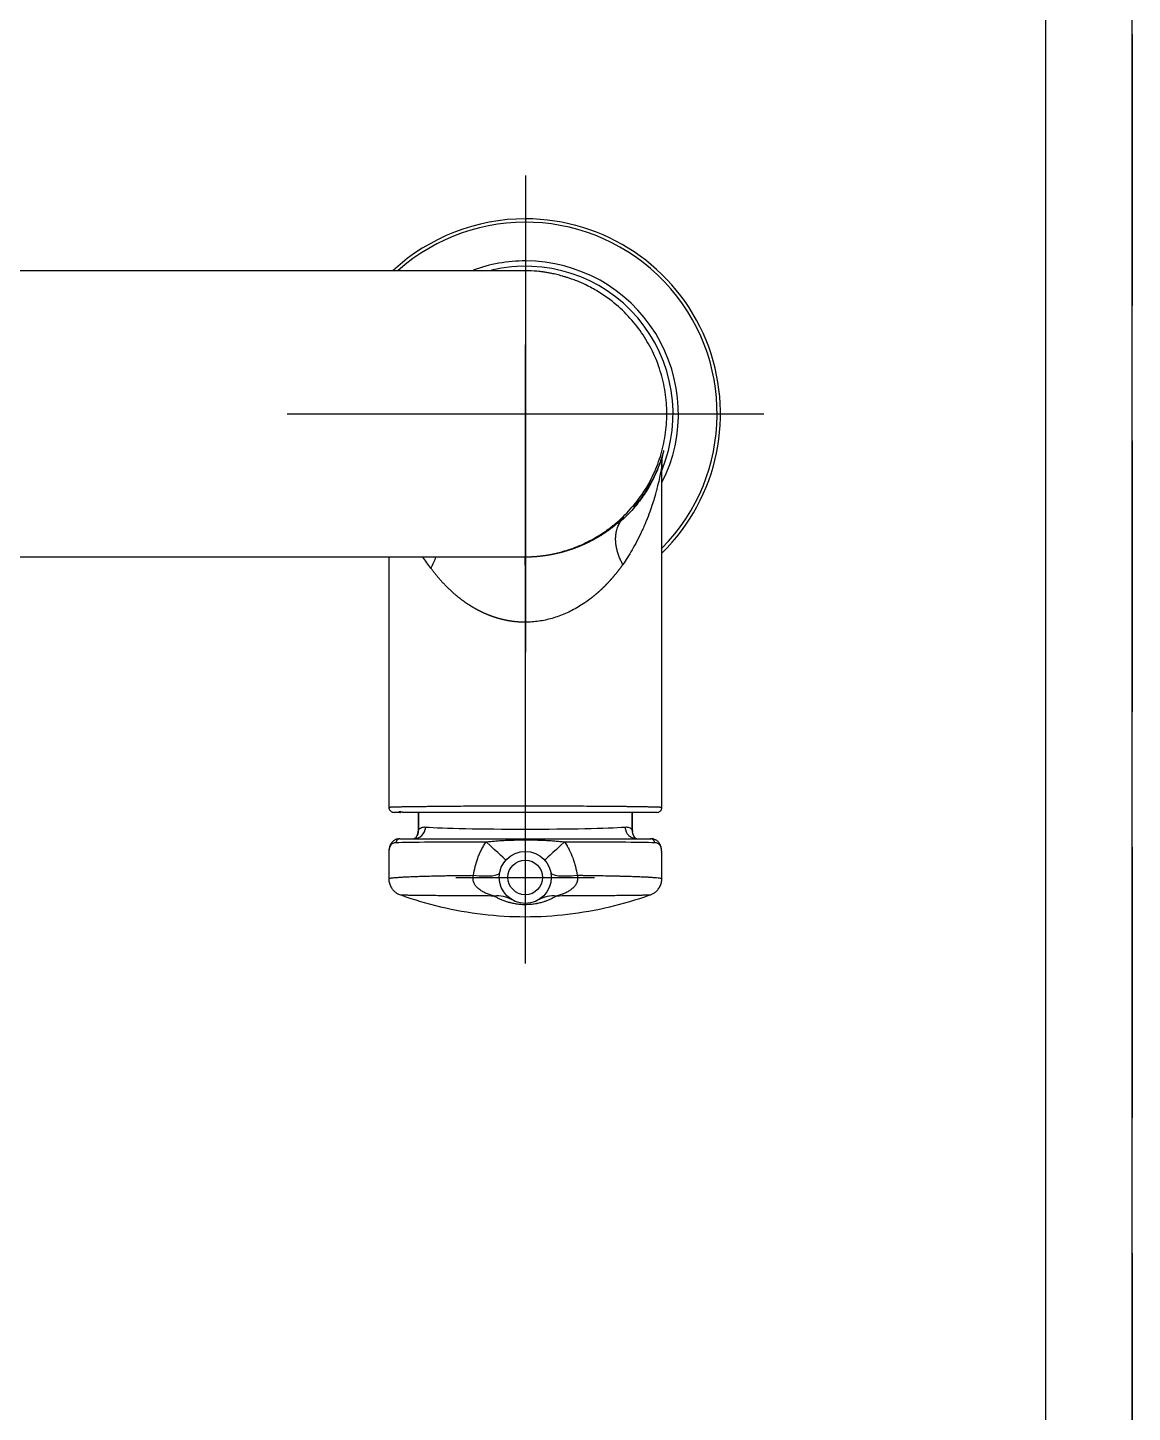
# Model space of a CAD drawing. Header units: millimetres. Extents: x -33000 to 294000, y 0 to 42408.
# Drawn here: x 95267.6 to 95395, y 16773.7 to 16933.5 of the extents above; entities that cross this region are included whole.
import ezdxf

# ---------------------------------------------------------------- set-up
doc = ezdxf.new("R2010")
doc.units = ezdxf.units.MM
doc.header["$LTSCALE"] = 50
doc.linetypes.add('( Hidden )', pattern=[0.375, 0.25, -0.125])
doc.layers.add('arch', color=8, linetype='Continuous')

msp = doc.modelspace()

# ---------------------------------------------------------------- linework, layer by layer
at = {"layer": 'arch'}
msp.add_line((95385, 17213.96), (95385, 15863.96), dxfattribs=at)
at = {"layer": 'arch', "linetype": '( Hidden )', "ltscale": 2.5}
msp.add_line((95395, 17213.96), (95395, 16563.96), dxfattribs=at)
at = {"layer": 'arch', "linetype": 'Continuous'}
for p, q in [((95395, 16635.14), (95395, 17142.77)), ((95325, 16916.46), (95325, 16861.46)), ((95325, 16825.51), (95325, 16896.93)), ((95297.5, 16888.96), (95352.5, 16888.96)), ((95340.75, 16843.56), (95340.75, 16883.18)), ((95337.5, 16878.47), (95337.5, 16878.11)), ((95309.25, 16872.46), (95309.25, 16843.56)), ((95312.62, 16842.96), (95312.62, 16840.73)), ((95312.66, 16842.96), (95312.66, 16840.92)), ((95324.98, 16843.46), (95324.98, 16827.46)), ((95337.31, 16840.93), (95337.31, 16842.96)), ((95337.35, 16840.75), (95337.35, 16842.96)), ((95310.52, 16839.92), (95339.45, 16839.92)), ((95309.23, 16838.19), (95309.23, 16835.32)), ((95340.73, 16835.32), (95340.73, 16838.2)), ((95316.98, 16835.46), (95332.98, 16835.46))]:
    msp.add_line(p, q, dxfattribs=at)
for radius in [3, 2]:
    msp.add_circle((95324.98, 16835.46), radius, dxfattribs=at)
for radius, start, end in [(22.5, 90, 132.6544), (22.11, 315.4219, 131.6869), (22.5, 314.4263, 90), (17.64, 90, 110.0475), (17.64, 333.2363, 90), (17.03, 337.6631, 103.3144)]:
    msp.add_arc((95325, 16888.96), radius, start, end, dxfattribs=at)
for centre, major_axis, ratio, start_param, end_param in [((95312.12, 16841.42), (0, -1.5), 0.923833, 0, 1.468584), ((95311.18, 16840.99), (1.27, -0.79), 0.949187, 0.00734, 0.534326), ((95324.98, 16841.42), (12.5, 0), 0.031058, 3.546824, 5.878502), ((95337.85, 16841.42), (0, -1.5), 0.924037, 4.81447, 6.283185), ((95338.79, 16840.99), (1.27, 0.79), 0.949415, 2.605969, 3.134833), ((95310.52, 16839.42), (0, 0.5), 0.951476, 0, 1.488528), ((95324.98, 16839.42), (15.75, 0), 0.008216, 1.862453, 2.818498), ((95311.18, 16840.99), (1.27, -0.79), 0.949187, 6.250379, 6.290525), ((95319.02, 16840.79), (3.73, -3.33), 0.007211, 0, 1.181451), ((95330.95, 16840.79), (-3.73, -3.33), 0.007211, 5.101734, 6.283185), ((95324.98, 16839.42), (15.75, 0), 0.008216, 0.322481, 1.27914), ((95338.79, 16840.99), (1.27, 0.79), 0.949415, 3.134833, 3.17732), ((95339.45, 16839.42), (0, 0.5), 0.951659, 4.794506, 6.283185), ((95317.11, 16836.9), (-4.92, 0.9), 0.183919, 2.000033, 3.141593), ((95332.85, 16836.9), (-4.92, -0.9), 0.183919, 0, 1.14156), ((95320.92, 16828.56), (-2.54, -4.31), 0.801683, 3.141593, 3.671697), ((95329.05, 16828.56), (2.54, -4.31), 0.801683, 2.611489, 3.141593)]:
    msp.add_ellipse(centre, major_axis=major_axis, ratio=ratio, start_param=start_param, end_param=end_param, dxfattribs=at)
for points, degree, knots in [([(95325, 16905.46), (95325, 16905.46), (95321.91, 16905.46), (95311.99, 16905.46), (95301.39, 16905.46), (95292.36, 16905.46), (95282.49, 16905.46), (95272.03, 16905.46), (95261.23, 16905.46), (95246.7, 16905.46), (95228.92, 16905.46), (95210.15, 16905.46), (95200.66, 16905.46), (95197, 16905.46)], 3, [0, 0, 0, 0, 0.125, 0.25, 0.3125, 0.375, 0.4375, 0.5, 0.5625, 0.625, 0.75, 0.875, 1, 1, 1, 1]), ([(95328, 16872.74), (95328.02, 16872.75), (95328.21, 16872.78), (95328.67, 16872.89), (95329.4, 16873.08), (95330.19, 16873.34), (95330.87, 16873.6), (95331.54, 16873.88), (95332.39, 16874.28), (95333.34, 16874.81), (95334.33, 16875.46), (95335.64, 16876.46), (95337.14, 16877.91), (95338.64, 16879.84), (95339.84, 16882), (95340.71, 16884.33), (95341.23, 16886.78), (95341.37, 16889.28), (95341.13, 16891.78), (95340.52, 16894.2), (95339.56, 16896.49), (95338.26, 16898.61), (95336.66, 16900.51), (95334.99, 16902), (95333.4, 16903.08), (95332.11, 16903.78), (95331.08, 16904.23), (95330.39, 16904.49), (95329.94, 16904.64), (95329.55, 16904.76), (95329.21, 16904.86), (95328.89, 16904.95), (95328.58, 16905.03), (95328.29, 16905.1), (95327.93, 16905.18), (95327.53, 16905.25), (95327.1, 16905.32), (95326.71, 16905.37), (95326.46, 16905.39), (95326.35, 16905.4)], 3, [0, 0, 0, 0, 0.004471, 0.03634, 0.068701, 0.093909, 0.1045, 0.114255, 0.133714, 0.149784, 0.169173, 0.192251, 0.232066, 0.272767, 0.313705, 0.354748, 0.396285, 0.437907, 0.479214, 0.52064, 0.561971, 0.602621, 0.643652, 0.68561, 0.713526, 0.739477, 0.758777, 0.76912, 0.77626, 0.782624, 0.790091, 0.799318, 0.810673, 0.824362, 0.840522, 0.871746, 0.909864, 0.955174, 1, 1, 1, 1]), ([(95340.86, 16884.37), (95340.84, 16884.28), (95340.77, 16884.04), (95340.58, 16883.44), (95340.29, 16882.66), (95339.87, 16881.69), (95339.22, 16880.45), (95338.33, 16879.08), (95337.24, 16877.72), (95336.37, 16876.9), (95335.96, 16876.54)], 3, [0, 0, 0, 0, 0.090925, 0.18061, 0.268866, 0.399284, 0.528551, 0.699033, 0.866626, 1, 1, 1, 1]), ([(95340.78, 16884.15), (95340.76, 16884.06), (95340.72, 16883.95), (95340.67, 16883.78), (95340.64, 16883.69), (95340.6, 16883.57), (95340.58, 16883.52), (95340.57, 16883.49), (95340.56, 16883.47), (95340.56, 16883.46), (95340.56, 16883.46), (95340.56, 16883.46), (95340.56, 16883.46), (95340.56, 16883.46), (95340.56, 16883.46), (95340.56, 16883.46), (95340.56, 16883.46), (95340.48, 16883.25), (95340.4, 16883.01), (95340.19, 16882.5), (95340.07, 16882.22), (95339.79, 16881.62), (95339.62, 16881.3), (95339.34, 16880.8), (95339.24, 16880.62), (95339.08, 16880.36), (95339, 16880.22), (95338.9, 16880.07), (95338.85, 16879.99), (95338.82, 16879.95), (95338.81, 16879.93), (95338.8, 16879.92), (95338.8, 16879.91), (95338.8, 16879.91), (95338.8, 16879.91), (95338.8, 16879.91), (95338.8, 16879.91), (95338.8, 16879.91), (95338.58, 16879.58), (95338.17, 16879), (95337.72, 16878.44), (95337.51, 16878.19)], 3, [0, 0, 0, 0, 0.073242, 0.073242, 0.109937, 0.128284, 0.137458, 0.142045, 0.144338, 0.145485, 0.146058, 0.146345, 0.146488, 0.14656, 0.146596, 0.146596, 0.146631, 0.146631, 0.29341, 0.29341, 0.440188, 0.440188, 0.586966, 0.586966, 0.660355, 0.660355, 0.69705, 0.715397, 0.724571, 0.729158, 0.731451, 0.732598, 0.733171, 0.733458, 0.733601, 0.733673, 0.733673, 0.733744, 0.733744, 0.880523, 1, 1, 1, 1]), ([(95340.94, 16884.71), (95340.94, 16884.68), (95340.91, 16884.58), (95340.8, 16884.16), (95340.66, 16883.68), (95340.54, 16883.28)], 3, [0, 0, 0, 0, 0.23154, 0.493858, 1, 1, 1, 1]), ([(95340.82, 16884.17), (95340.84, 16884.24), (95340.85, 16884.28), (95340.85, 16884.28), (95340.85, 16884.28)], 3, [0, 0, 0, 0, 0.99149, 1, 1, 1, 1]), ([(95340.95, 16884.71), (95340.94, 16884.71), (95340.94, 16884.69), (95340.91, 16884.59), (95340.89, 16884.51), (95340.88, 16884.47)], 3, [0, 0, 0, 0, 0.359717, 0.751567, 1, 1, 1, 1]), ([(95340.75, 16883.18), (95340.75, 16883.16), (95340.74, 16883.09), (95340.72, 16882.96), (95340.71, 16882.88), (95340.7, 16882.83), (95340.7, 16882.81), (95340.7, 16882.8), (95340.7, 16882.79), (95340.7, 16882.79), (95340.7, 16882.79), (95340.7, 16882.79), (95340.7, 16882.79), (95340.7, 16882.79), (95340.7, 16882.79), (95340.7, 16882.79), (95340.7, 16882.79), (95340.68, 16882.68), (95340.65, 16882.52), (95340.58, 16882.13), (95340.53, 16881.89), (95340.41, 16881.32), (95340.34, 16881), (95340.2, 16880.44), (95340.15, 16880.24), (95340.07, 16879.93), (95340.02, 16879.77), (95339.97, 16879.58), (95339.94, 16879.48), (95339.92, 16879.43), (95339.92, 16879.41), (95339.91, 16879.39), (95339.91, 16879.39), (95339.91, 16879.39), (95339.91, 16879.38), (95339.91, 16879.38), (95339.91, 16879.38), (95339.91, 16879.38), (95339.91, 16879.38), (95339.91, 16879.38), (95339.84, 16879.14), (95339.75, 16878.87), (95339.56, 16878.29), (95339.46, 16877.97), (95339.21, 16877.3), (95339.08, 16876.95), (95338.9, 16876.52), (95338.87, 16876.45), (95338.84, 16876.37), (95338.83, 16876.34), (95338.83, 16876.34), (95338.83, 16876.33), (95338.82, 16876.33), (95338.82, 16876.32), (95338.81, 16876.3), (95338.76, 16876.18), (95338.63, 16875.86), (95338.49, 16875.56), (95338.22, 16874.98), (95338.04, 16874.61), (95337.67, 16873.91), (95337.49, 16873.57), (95337.12, 16872.94), (95336.94, 16872.64), (95336.59, 16872.08), (95336.41, 16871.82), (95336.24, 16871.58)], 3, [0, 0, 0, 0, 0.036534, 0.055804, 0.065438, 0.070256, 0.072664, 0.073869, 0.074471, 0.074772, 0.074922, 0.074998, 0.075035, 0.075054, 0.075064, 0.075064, 0.075073, 0.075073, 0.15215, 0.15215, 0.229228, 0.229228, 0.306305, 0.306305, 0.344843, 0.344843, 0.364113, 0.373747, 0.378565, 0.380973, 0.382178, 0.38278, 0.383081, 0.383231, 0.383307, 0.383344, 0.383363, 0.383373, 0.383373, 0.383382, 0.383382, 0.460459, 0.460459, 0.537537, 0.537537, 0.614614, 0.614614, 0.624248, 0.629066, 0.629668, 0.629969, 0.629969, 0.63027, 0.63027, 0.631474, 0.633883, 0.653152, 0.691691, 0.691691, 0.768768, 0.768768, 0.845846, 0.845846, 0.922923, 0.922923, 1, 1, 1, 1]), ([(95328.01, 16872.74), (95328.02, 16872.74), (95328.04, 16872.75), (95328.08, 16872.76), (95328.13, 16872.76), (95328.17, 16872.77), (95328.21, 16872.78), (95328.26, 16872.79), (95328.3, 16872.8), (95328.35, 16872.81), (95328.39, 16872.82), (95328.43, 16872.83), (95328.48, 16872.84), (95328.52, 16872.85), (95328.57, 16872.86), (95328.61, 16872.87), (95328.65, 16872.88), (95328.7, 16872.89), (95328.74, 16872.9), (95328.79, 16872.91), (95328.83, 16872.92), (95328.87, 16872.93), (95328.92, 16872.94), (95328.96, 16872.95), (95329.01, 16872.96), (95329.05, 16872.97), (95329.09, 16872.98), (95329.14, 16873), (95329.18, 16873.01), (95329.22, 16873.02), (95329.27, 16873.03), (95329.31, 16873.04), (95329.36, 16873.05), (95329.4, 16873.07), (95329.44, 16873.08), (95329.49, 16873.09), (95329.53, 16873.1), (95329.58, 16873.12), (95329.62, 16873.13), (95329.66, 16873.14), (95329.71, 16873.15), (95329.75, 16873.17), (95329.79, 16873.18), (95329.84, 16873.19), (95329.88, 16873.21), (95329.93, 16873.22), (95329.97, 16873.24), (95330.01, 16873.25), (95330.06, 16873.26), (95330.1, 16873.28), (95330.14, 16873.29), (95330.19, 16873.31), (95330.23, 16873.32), (95330.27, 16873.33), (95330.32, 16873.35), (95330.36, 16873.36), (95330.41, 16873.38), (95330.45, 16873.39), (95330.49, 16873.41), (95330.54, 16873.42), (95330.58, 16873.44), (95330.62, 16873.46), (95330.67, 16873.47), (95330.71, 16873.49), (95330.75, 16873.5), (95330.79, 16873.52), (95330.84, 16873.53), (95330.88, 16873.55), (95330.92, 16873.57), (95330.97, 16873.58), (95331.01, 16873.6), (95331.05, 16873.62), (95331.1, 16873.63), (95331.14, 16873.65), (95331.18, 16873.67), (95331.22, 16873.69), (95331.27, 16873.7), (95331.31, 16873.72), (95331.35, 16873.74), (95331.39, 16873.76), (95331.44, 16873.77), (95331.48, 16873.79), (95331.52, 16873.81), (95331.56, 16873.83), (95331.61, 16873.85), (95331.65, 16873.86), (95331.69, 16873.88), (95331.73, 16873.9), (95331.77, 16873.92), (95331.82, 16873.94), (95331.86, 16873.96), (95331.91, 16873.98), (95331.99, 16874.02), (95332.07, 16874.06), (95332.16, 16874.1), (95332.24, 16874.14), (95332.33, 16874.18), (95332.42, 16874.22), (95332.5, 16874.27), (95332.59, 16874.31), (95332.68, 16874.36), (95332.76, 16874.4), (95332.85, 16874.45), (95332.94, 16874.49), (95333.02, 16874.54), (95333.11, 16874.59), (95333.19, 16874.64), (95333.28, 16874.69), (95333.37, 16874.74), (95333.45, 16874.79), (95333.54, 16874.84), (95333.62, 16874.89), (95333.71, 16874.94), (95333.8, 16875), (95333.88, 16875.05), (95333.97, 16875.11), (95334.05, 16875.16), (95334.14, 16875.22), (95334.22, 16875.28), (95334.31, 16875.33), (95334.39, 16875.39), (95334.48, 16875.45), (95334.56, 16875.51), (95334.65, 16875.57), (95334.73, 16875.63), (95334.81, 16875.69), (95334.9, 16875.76), (95334.98, 16875.82), (95335.07, 16875.88), (95335.15, 16875.95), (95335.23, 16876.01), (95335.32, 16876.08), (95335.4, 16876.15), (95335.48, 16876.22), (95335.56, 16876.28), (95335.65, 16876.35), (95335.73, 16876.42), (95335.81, 16876.49), (95335.89, 16876.56), (95335.97, 16876.64), (95336.05, 16876.71), (95336.13, 16876.78), (95336.21, 16876.86), (95336.29, 16876.93), (95336.34, 16876.98), (95336.37, 16877.01)], 3, [0, 0, 0, 0, 0.002444, 0.006228, 0.010019, 0.013818, 0.017626, 0.021441, 0.025265, 0.029097, 0.032938, 0.036787, 0.040644, 0.04451, 0.048384, 0.052267, 0.056158, 0.060058, 0.063967, 0.067884, 0.071811, 0.075746, 0.07969, 0.083643, 0.087606, 0.091577, 0.095557, 0.099547, 0.103546, 0.107554, 0.111571, 0.115597, 0.119634, 0.123679, 0.127734, 0.131799, 0.135873, 0.139956, 0.14405, 0.148153, 0.152266, 0.156388, 0.16052, 0.164662, 0.168814, 0.172975, 0.177146, 0.181327, 0.185518, 0.189718, 0.193928, 0.198148, 0.202377, 0.206617, 0.210866, 0.215125, 0.219394, 0.223673, 0.227961, 0.23226, 0.236568, 0.240886, 0.245214, 0.249552, 0.2539, 0.258258, 0.262626, 0.267004, 0.271392, 0.275791, 0.280199, 0.284617, 0.289045, 0.293484, 0.297932, 0.302391, 0.30686, 0.311339, 0.315829, 0.320328, 0.324838, 0.329359, 0.333889, 0.33843, 0.342982, 0.347543, 0.352115, 0.356698, 0.361291, 0.365895, 0.370509, 0.375134, 0.384731, 0.394406, 0.404159, 0.413989, 0.423898, 0.433885, 0.443952, 0.454099, 0.464326, 0.474634, 0.485023, 0.495493, 0.506045, 0.51668, 0.527397, 0.538198, 0.549082, 0.560051, 0.571104, 0.582242, 0.593465, 0.604775, 0.61617, 0.627653, 0.639222, 0.65088, 0.662625, 0.674459, 0.686381, 0.698393, 0.710495, 0.722687, 0.73497, 0.747344, 0.759809, 0.772366, 0.785016, 0.797757, 0.810591, 0.823517, 0.836535, 0.849646, 0.862849, 0.876145, 0.889534, 0.903016, 0.916591, 0.930259, 0.94402, 0.957875, 0.971823, 0.985864, 1, 1, 1, 1]), ([(95324.94, 16872.46), (95324.95, 16872.46), (95324.98, 16872.46), (95325.02, 16872.46), (95325.06, 16872.46), (95325.1, 16872.46), (95325.15, 16872.46), (95325.19, 16872.46), (95325.23, 16872.46), (95325.27, 16872.46), (95325.31, 16872.46), (95325.36, 16872.46), (95325.4, 16872.46), (95325.44, 16872.46), (95325.48, 16872.47), (95325.53, 16872.47), (95325.57, 16872.47), (95325.61, 16872.47), (95325.65, 16872.47), (95325.7, 16872.47), (95325.74, 16872.48), (95325.78, 16872.48), (95325.82, 16872.48), (95325.87, 16872.48), (95325.91, 16872.48), (95325.95, 16872.49), (95326, 16872.49), (95326.04, 16872.49), (95326.08, 16872.5), (95326.12, 16872.5), (95326.17, 16872.5), (95326.21, 16872.5), (95326.25, 16872.51), (95326.3, 16872.51), (95326.34, 16872.51), (95326.38, 16872.52), (95326.43, 16872.52), (95326.47, 16872.53), (95326.51, 16872.53), (95326.56, 16872.53), (95326.6, 16872.54), (95326.64, 16872.54), (95326.69, 16872.55), (95326.73, 16872.55), (95326.77, 16872.56), (95326.82, 16872.56), (95326.86, 16872.57), (95326.9, 16872.57), (95326.95, 16872.58), (95326.99, 16872.58), (95327.03, 16872.59), (95327.08, 16872.59), (95327.12, 16872.6), (95327.16, 16872.61), (95327.21, 16872.61), (95327.25, 16872.62), (95327.29, 16872.62), (95327.34, 16872.63), (95327.38, 16872.64), (95327.43, 16872.64), (95327.47, 16872.65), (95327.51, 16872.66), (95327.56, 16872.66), (95327.6, 16872.67), (95327.64, 16872.68), (95327.69, 16872.68), (95327.73, 16872.69), (95327.78, 16872.7), (95327.82, 16872.71), (95327.86, 16872.72), (95327.91, 16872.72), (95327.95, 16872.73), (95327.99, 16872.74), (95328.01, 16872.74), (95328.01, 16872.74)], 3, [0, 0, 0, 0, 0.013249, 0.026515, 0.039799, 0.0531, 0.066419, 0.079756, 0.093111, 0.106485, 0.119877, 0.133288, 0.146718, 0.160166, 0.173635, 0.187122, 0.20063, 0.214157, 0.227705, 0.241272, 0.25486, 0.268469, 0.282099, 0.29575, 0.309422, 0.323116, 0.336831, 0.350568, 0.364328, 0.378109, 0.391913, 0.40574, 0.41959, 0.433463, 0.447359, 0.461278, 0.475222, 0.489189, 0.50318, 0.517196, 0.531236, 0.545301, 0.559391, 0.573507, 0.587647, 0.601813, 0.616005, 0.630223, 0.644467, 0.658737, 0.673035, 0.687358, 0.701709, 0.716088, 0.730493, 0.744926, 0.759388, 0.773877, 0.788394, 0.80294, 0.817515, 0.832119, 0.846751, 0.861413, 0.876105, 0.890826, 0.905577, 0.920358, 0.93517, 0.950012, 0.964885, 0.979789, 0.994724, 1, 1, 1, 1]), ([(95197, 16872.46), (95200.66, 16872.46), (95210.15, 16872.46), (95228.92, 16872.46), (95246.7, 16872.46), (95261.23, 16872.46), (95272.03, 16872.46), (95282.49, 16872.46), (95292.36, 16872.46), (95301.39, 16872.46), (95311.99, 16872.46), (95321.45, 16872.46), (95324.62, 16872.46), (95324.94, 16872.46)], 3, [0, 0, 0, 0, 0.126868, 0.253737, 0.380605, 0.444039, 0.507473, 0.570907, 0.634341, 0.697775, 0.76121, 0.888078, 1, 1, 1, 1]), ([(95314.07, 16871.15), (95313.93, 16871.34), (95313.78, 16871.55), (95313.48, 16871.99), (95313.33, 16872.21), (95313.18, 16872.46)], 3, [0, 0, 0, 0, 0.516529, 0.516529, 1, 1, 1, 1]), ([(95324.95, 16864.9), (95324.94, 16864.9), (95324.91, 16864.9), (95324.86, 16864.9), (95324.82, 16864.9), (95324.77, 16864.9), (95324.73, 16864.91), (95324.68, 16864.91), (95324.63, 16864.91), (95324.59, 16864.91), (95324.54, 16864.91), (95324.5, 16864.91), (95324.45, 16864.92), (95324.41, 16864.92), (95324.36, 16864.92), (95324.31, 16864.92), (95324.27, 16864.93), (95324.22, 16864.93), (95324.18, 16864.93), (95324.13, 16864.94), (95324.09, 16864.94), (95324.04, 16864.94), (95323.99, 16864.95), (95323.95, 16864.95), (95323.9, 16864.96), (95323.86, 16864.96), (95323.81, 16864.96), (95323.77, 16864.97), (95323.72, 16864.97), (95323.67, 16864.98), (95323.63, 16864.99), (95323.58, 16864.99), (95323.54, 16865), (95323.49, 16865), (95323.44, 16865.01), (95323.4, 16865.02), (95323.35, 16865.02), (95323.31, 16865.03), (95323.26, 16865.04), (95323.22, 16865.04), (95323.17, 16865.05), (95323.12, 16865.06), (95323.08, 16865.07), (95323.03, 16865.08), (95322.99, 16865.08), (95322.94, 16865.09), (95322.9, 16865.1), (95322.85, 16865.11), (95322.8, 16865.12), (95322.76, 16865.13), (95322.71, 16865.14), (95322.67, 16865.15), (95322.62, 16865.16), (95322.58, 16865.17), (95322.53, 16865.18), (95322.48, 16865.19), (95322.44, 16865.2), (95322.39, 16865.21), (95322.35, 16865.22), (95322.3, 16865.23), (95322.26, 16865.24), (95322.21, 16865.25), (95322.17, 16865.27), (95322.12, 16865.28), (95322.07, 16865.29), (95322.03, 16865.3), (95321.98, 16865.31), (95321.94, 16865.33), (95321.89, 16865.34), (95321.85, 16865.35), (95321.8, 16865.37), (95321.76, 16865.38), (95321.71, 16865.39), (95321.66, 16865.41), (95321.62, 16865.42), (95321.57, 16865.44), (95321.53, 16865.45), (95321.48, 16865.46), (95321.44, 16865.48), (95321.39, 16865.49), (95321.35, 16865.51), (95321.3, 16865.53), (95321.26, 16865.54), (95321.21, 16865.56), (95321.17, 16865.57), (95321.12, 16865.59), (95321.08, 16865.61), (95321.03, 16865.62), (95320.99, 16865.64), (95320.94, 16865.66), (95320.9, 16865.67), (95320.85, 16865.69), (95320.81, 16865.71), (95320.76, 16865.73), (95320.72, 16865.74), (95320.67, 16865.76), (95320.63, 16865.78), (95320.58, 16865.8), (95320.54, 16865.82), (95320.49, 16865.84), (95320.45, 16865.86), (95320.4, 16865.87), (95320.36, 16865.89), (95320.31, 16865.91), (95320.27, 16865.93), (95320.22, 16865.95), (95320.18, 16865.97), (95320.13, 16865.99), (95320.09, 16866.02), (95320.05, 16866.04), (95320, 16866.06), (95319.96, 16866.08), (95319.91, 16866.1), (95319.87, 16866.12), (95319.82, 16866.14), (95319.78, 16866.17), (95319.74, 16866.19), (95319.69, 16866.21), (95319.65, 16866.23), (95319.6, 16866.26), (95319.56, 16866.28), (95319.51, 16866.3), (95319.47, 16866.32), (95319.43, 16866.35), (95319.38, 16866.37), (95319.34, 16866.4), (95319.29, 16866.42), (95319.25, 16866.44), (95319.21, 16866.47), (95319.16, 16866.49), (95319.12, 16866.52), (95319.08, 16866.54), (95319.03, 16866.57), (95318.99, 16866.59), (95318.95, 16866.62), (95318.9, 16866.65), (95318.86, 16866.67), (95318.81, 16866.7), (95318.77, 16866.72), (95318.73, 16866.75), (95318.68, 16866.78), (95318.64, 16866.81), (95318.6, 16866.83), (95318.56, 16866.86), (95318.51, 16866.89), (95318.47, 16866.92), (95318.43, 16866.94), (95318.37, 16866.98), (95318.3, 16867.03), (95318.21, 16867.08), (95318.13, 16867.14), (95318.05, 16867.2), (95317.96, 16867.26), (95317.88, 16867.32), (95317.8, 16867.38), (95317.71, 16867.44), (95317.63, 16867.51), (95317.54, 16867.57), (95317.46, 16867.64), (95317.38, 16867.7), (95317.29, 16867.77), (95317.21, 16867.84), (95317.13, 16867.9), (95317.04, 16867.97), (95316.96, 16868.04), (95316.88, 16868.11), (95316.79, 16868.19), (95316.71, 16868.26), (95316.63, 16868.33), (95316.55, 16868.41), (95316.46, 16868.48), (95316.38, 16868.56), (95316.3, 16868.64), (95316.22, 16868.71), (95316.13, 16868.79), (95316.05, 16868.87), (95315.97, 16868.95), (95315.89, 16869.03), (95315.81, 16869.12), (95315.73, 16869.2), (95315.65, 16869.28), (95315.57, 16869.37), (95315.48, 16869.45), (95315.4, 16869.54), (95315.32, 16869.63), (95315.24, 16869.72), (95315.16, 16869.81), (95315.09, 16869.9), (95315.01, 16869.99), (95314.93, 16870.08), (95314.85, 16870.17), (95314.77, 16870.27), (95314.69, 16870.36), (95314.61, 16870.46), (95314.54, 16870.55), (95314.46, 16870.65), (95314.38, 16870.75), (95314.3, 16870.85), (95314.23, 16870.95), (95314.15, 16871.05), (95314.1, 16871.12), (95314.07, 16871.15)], 3, [0, 0, 0, 0, 0.003102, 0.006205, 0.009309, 0.012414, 0.015521, 0.018628, 0.021737, 0.024847, 0.027958, 0.031072, 0.034186, 0.037303, 0.040421, 0.043541, 0.046663, 0.049787, 0.052914, 0.056042, 0.059173, 0.062306, 0.065441, 0.06858, 0.07172, 0.074864, 0.07801, 0.081159, 0.084311, 0.087466, 0.090624, 0.093785, 0.096949, 0.100117, 0.103288, 0.106463, 0.109641, 0.112823, 0.116009, 0.119198, 0.122391, 0.125588, 0.12879, 0.131995, 0.135205, 0.138418, 0.141636, 0.144859, 0.148086, 0.151317, 0.154553, 0.157794, 0.16104, 0.16429, 0.167546, 0.170806, 0.174071, 0.177342, 0.180618, 0.183899, 0.187185, 0.190477, 0.193774, 0.197077, 0.200385, 0.203699, 0.207019, 0.210345, 0.213677, 0.217014, 0.220358, 0.223708, 0.227063, 0.230426, 0.233794, 0.237169, 0.24055, 0.243938, 0.247332, 0.250733, 0.25414, 0.257555, 0.260976, 0.264404, 0.267839, 0.271281, 0.27473, 0.278186, 0.281649, 0.28512, 0.288597, 0.292083, 0.295575, 0.299075, 0.302583, 0.306098, 0.309621, 0.313151, 0.31669, 0.320236, 0.32379, 0.327352, 0.330922, 0.3345, 0.338086, 0.34168, 0.345282, 0.348893, 0.352512, 0.356139, 0.359775, 0.363419, 0.367072, 0.370733, 0.374403, 0.378082, 0.381769, 0.385465, 0.38917, 0.392883, 0.396606, 0.400338, 0.404078, 0.407828, 0.411587, 0.415355, 0.419132, 0.422919, 0.426714, 0.430519, 0.434334, 0.438158, 0.441991, 0.445834, 0.449686, 0.453548, 0.45742, 0.461301, 0.465192, 0.469093, 0.473004, 0.476925, 0.480855, 0.484796, 0.488746, 0.492706, 0.496677, 0.500658, 0.508486, 0.516372, 0.524316, 0.532317, 0.540377, 0.548494, 0.556671, 0.564906, 0.5732, 0.581554, 0.589968, 0.598441, 0.606975, 0.615569, 0.624224, 0.63294, 0.641716, 0.650555, 0.659455, 0.668416, 0.67744, 0.686526, 0.695674, 0.704885, 0.714159, 0.723496, 0.732895, 0.742359, 0.751886, 0.761476, 0.771131, 0.780849, 0.790632, 0.800479, 0.81039, 0.820367, 0.830408, 0.840514, 0.850686, 0.860922, 0.871224, 0.881592, 0.892025, 0.902524, 0.913089, 0.923721, 0.934418, 0.945182, 0.956012, 0.966909, 0.977872, 0.988903, 1, 1, 1, 1]), ([(95336.23, 16871.58), (95336.22, 16871.56), (95336.2, 16871.53), (95336.16, 16871.47), (95336.12, 16871.42), (95336.08, 16871.37), (95336.05, 16871.32), (95336.01, 16871.26), (95335.97, 16871.21), (95335.93, 16871.16), (95335.89, 16871.11), (95335.86, 16871.06), (95335.82, 16871.01), (95335.78, 16870.96), (95335.74, 16870.91), (95335.7, 16870.86), (95335.66, 16870.81), (95335.62, 16870.76), (95335.58, 16870.71), (95335.55, 16870.66), (95335.51, 16870.61), (95335.47, 16870.56), (95335.43, 16870.51), (95335.39, 16870.46), (95335.35, 16870.41), (95335.31, 16870.36), (95335.27, 16870.32), (95335.23, 16870.27), (95335.19, 16870.22), (95335.15, 16870.17), (95335.11, 16870.13), (95335.07, 16870.08), (95335.03, 16870.03), (95334.99, 16869.99), (95334.95, 16869.94), (95334.91, 16869.9), (95334.87, 16869.85), (95334.83, 16869.8), (95334.79, 16869.76), (95334.75, 16869.71), (95334.71, 16869.67), (95334.67, 16869.62), (95334.63, 16869.58), (95334.59, 16869.54), (95334.55, 16869.49), (95334.51, 16869.45), (95334.46, 16869.4), (95334.42, 16869.36), (95334.38, 16869.32), (95334.34, 16869.28), (95334.3, 16869.23), (95334.26, 16869.19), (95334.22, 16869.15), (95334.18, 16869.11), (95334.14, 16869.06), (95334.09, 16869.02), (95334.05, 16868.98), (95334.01, 16868.94), (95333.97, 16868.9), (95333.93, 16868.86), (95333.89, 16868.82), (95333.84, 16868.78), (95333.8, 16868.74), (95333.76, 16868.7), (95333.72, 16868.66), (95333.68, 16868.62), (95333.63, 16868.58), (95333.59, 16868.54), (95333.55, 16868.5), (95333.51, 16868.47), (95333.47, 16868.43), (95333.42, 16868.39), (95333.38, 16868.35), (95333.34, 16868.31), (95333.3, 16868.28), (95333.25, 16868.24), (95333.21, 16868.2), (95333.17, 16868.17), (95333.13, 16868.13), (95333.08, 16868.09), (95333.04, 16868.06), (95333, 16868.02), (95332.96, 16867.99), (95332.91, 16867.95), (95332.87, 16867.92), (95332.83, 16867.88), (95332.79, 16867.85), (95332.74, 16867.81), (95332.7, 16867.78), (95332.66, 16867.74), (95332.61, 16867.71), (95332.57, 16867.68), (95332.53, 16867.64), (95332.48, 16867.61), (95332.44, 16867.58), (95332.4, 16867.55), (95332.36, 16867.51), (95332.31, 16867.48), (95332.27, 16867.45), (95332.23, 16867.42), (95332.18, 16867.39), (95332.14, 16867.35), (95332.1, 16867.32), (95332.05, 16867.29), (95332.01, 16867.26), (95331.97, 16867.23), (95331.92, 16867.2), (95331.88, 16867.17), (95331.61, 16866.99), (95331.12, 16866.68), (95330.38, 16866.26), (95329.63, 16865.9), (95328.86, 16865.6), (95328.1, 16865.35), (95327.32, 16865.15), (95326.55, 16865.01), (95325.77, 16864.93), (95325.25, 16864.9), (95324.98, 16864.9), (95324.96, 16864.9), (95324.95, 16864.9)], 3, [0, 0, 0, 0, 0.005452, 0.010889, 0.01631, 0.021715, 0.027105, 0.03248, 0.037839, 0.043182, 0.04851, 0.053822, 0.059119, 0.0644, 0.069666, 0.074916, 0.080151, 0.085371, 0.090575, 0.095764, 0.100937, 0.106095, 0.111238, 0.116365, 0.121477, 0.126574, 0.131656, 0.136722, 0.141773, 0.146809, 0.15183, 0.156836, 0.161826, 0.166801, 0.171761, 0.176706, 0.181636, 0.186551, 0.191451, 0.196336, 0.201206, 0.206061, 0.2109, 0.215725, 0.220535, 0.22533, 0.230111, 0.234876, 0.239627, 0.244362, 0.249083, 0.253789, 0.25848, 0.263157, 0.267819, 0.272466, 0.277099, 0.281716, 0.28632, 0.290908, 0.295482, 0.300042, 0.304587, 0.309117, 0.313633, 0.318135, 0.322622, 0.327094, 0.331553, 0.335997, 0.340426, 0.344841, 0.349242, 0.353629, 0.358002, 0.36236, 0.366704, 0.371034, 0.37535, 0.379652, 0.383939, 0.388213, 0.392473, 0.396718, 0.40095, 0.405168, 0.409372, 0.413562, 0.417738, 0.421901, 0.426049, 0.430184, 0.434306, 0.438413, 0.442507, 0.446587, 0.450654, 0.454707, 0.458747, 0.462773, 0.466786, 0.470786, 0.474772, 0.478745, 0.482704, 0.48665, 0.490583, 0.494503, 0.49841, 0.562036, 0.623039, 0.681622, 0.738013, 0.792468, 0.845273, 0.896738, 0.9472, 0.997018, 0.998511, 1, 1, 1, 1]), ([(95309.25, 16843.56), (95309.25, 16843.56), (95309.25, 16843.56), (95309.27, 16843.56), (95309.3, 16843.57), (95309.33, 16843.57), (95309.38, 16843.58), (95309.43, 16843.58), (95309.49, 16843.59), (95309.55, 16843.59), (95309.62, 16843.59), (95309.7, 16843.6), (95309.77, 16843.6), (95309.85, 16843.6), (95309.94, 16843.6), (95310.02, 16843.61), (95310.11, 16843.61), (95310.19, 16843.61), (95310.28, 16843.61), (95310.36, 16843.61), (95310.49, 16843.62), (95310.65, 16843.62), (95310.87, 16843.63), (95311.1, 16843.63), (95311.34, 16843.63), (95311.59, 16843.64), (95311.85, 16843.64), (95312.12, 16843.65), (95312.4, 16843.65), (95312.68, 16843.65), (95312.97, 16843.66), (95313.26, 16843.66), (95313.56, 16843.66), (95314.1, 16843.67), (95314.91, 16843.68), (95316.04, 16843.69), (95317.24, 16843.7), (95318.48, 16843.7), (95319.76, 16843.71), (95321.06, 16843.71), (95322.37, 16843.71), (95323.69, 16843.71), (95325.13, 16843.71), (95326.69, 16843.71), (95328.39, 16843.71), (95330.07, 16843.71), (95331.71, 16843.7), (95333.29, 16843.69), (95334.79, 16843.68), (95335.9, 16843.67), (95336.71, 16843.66), (95337.25, 16843.65), (95337.77, 16843.65), (95338.27, 16843.64), (95338.74, 16843.63), (95339.17, 16843.62), (95339.48, 16843.62), (95339.7, 16843.61), (95339.85, 16843.61), (95340, 16843.6), (95340.14, 16843.6), (95340.28, 16843.6), (95340.41, 16843.59), (95340.52, 16843.58), (95340.62, 16843.58), (95340.69, 16843.57), (95340.74, 16843.56), (95340.75, 16843.56), (95340.75, 16843.56)], 3, [0, 0, 0, 0, 0.008772, 0.017313, 0.025621, 0.033696, 0.041538, 0.049147, 0.056522, 0.063664, 0.070573, 0.077249, 0.083691, 0.0899, 0.095876, 0.101619, 0.107129, 0.112406, 0.117449, 0.122259, 0.126837, 0.13744, 0.147888, 0.158182, 0.16832, 0.178304, 0.188133, 0.197808, 0.207329, 0.216695, 0.225908, 0.234966, 0.243872, 0.252624, 0.281708, 0.31037, 0.338619, 0.366466, 0.393921, 0.420995, 0.4477, 0.474046, 0.500048, 0.533531, 0.567592, 0.602256, 0.637548, 0.673491, 0.710108, 0.747419, 0.763787, 0.780687, 0.798119, 0.816085, 0.834585, 0.853621, 0.873194, 0.881243, 0.889989, 0.89943, 0.909568, 0.920402, 0.931933, 0.944159, 0.957082, 0.970701, 0.985017, 1, 1, 1, 1]), ([(95309.25, 16843.56), (95309.25, 16843.48), (95309.27, 16843.36), (95309.35, 16843.22), (95309.42, 16843.13), (95309.52, 16843.05), (95309.66, 16842.98), (95309.78, 16842.96), (95309.86, 16842.96)], 3, [0, 0, 0, 0, 0.240798, 0.369403, 0.50054, 0.631414, 0.759536, 1, 1, 1, 1]), ([(95310.59, 16842.96), (95310.04, 16842.96), (95309.85, 16842.96), (95309.85, 16842.96)], 2, [0, 0, 0, 0.748576, 1, 1, 1]), ([(95310.92, 16842.96), (95310.91, 16842.96), (95310.9, 16842.96), (95310.88, 16842.96), (95310.87, 16842.96), (95310.85, 16842.96), (95310.84, 16842.96), (95310.83, 16842.97), (95310.81, 16842.97), (95310.81, 16842.97), (95310.79, 16842.97), (95310.77, 16842.98), (95310.75, 16842.98), (95310.73, 16842.98), (95310.71, 16842.99), (95310.7, 16842.99), (95310.67, 16843), (95310.65, 16843.01), (95310.62, 16843.01), (95310.61, 16843.02), (95310.59, 16843.02), (95310.58, 16843.02), (95310.56, 16843.03), (95310.54, 16843.03), (95310.52, 16843.04), (95310.51, 16843.04), (95310.5, 16843.04), (95310.49, 16843.04), (95310.48, 16843.04), (95310.46, 16843.04), (95310.44, 16843.04), (95310.43, 16843.04), (95310.42, 16843.04), (95310.41, 16843.03), (95310.41, 16843.03), (95310.41, 16843.02), (95310.41, 16843.02), (95310.41, 16843.02), (95310.41, 16843.02), (95310.41, 16843.01), (95310.41, 16843), (95310.43, 16842.99), (95310.43, 16842.99), (95310.44, 16842.99), (95310.45, 16842.98), (95310.46, 16842.98), (95310.47, 16842.97), (95310.49, 16842.97), (95310.49, 16842.97), (95310.5, 16842.97), (95310.51, 16842.96), (95310.52, 16842.96), (95310.54, 16842.96), (95310.56, 16842.96), (95310.56, 16842.96), (95310.58, 16842.96), (95310.59, 16842.96), (95310.59, 16842.96)], 3, [0, 0, 0, 0, 0.03125, 0.03125, 0.046875, 0.046875, 0.0625, 0.078125, 0.078125, 0.09375, 0.09375, 0.125, 0.125, 0.15625, 0.15625, 0.1875, 0.1875, 0.25, 0.25, 0.28125, 0.28125, 0.3125, 0.3125, 0.375, 0.375, 0.40625, 0.40625, 0.4375, 0.4375, 0.5, 0.5625, 0.5625, 0.625, 0.625, 0.6875, 0.6875, 0.71875, 0.71875, 0.75, 0.75, 0.8125, 0.8125, 0.84375, 0.84375, 0.875, 0.875, 0.90625, 0.90625, 0.921875, 0.921875, 0.9375, 0.9375, 0.96875, 0.96875, 0.984375, 0.984375, 1, 1, 1, 1]), ([(95340.15, 16842.96), (95340.15, 16842.96), (95340.07, 16842.96), (95339.68, 16842.96), (95339.03, 16842.96), (95338.11, 16842.96), (95336.96, 16842.96), (95335.59, 16842.96), (95334.02, 16842.96), (95332.29, 16842.96), (95330.42, 16842.96), (95328.46, 16842.96), (95326.43, 16842.96), (95324.38, 16842.96), (95322.33, 16842.96), (95320.34, 16842.96), (95318.43, 16842.96), (95316.64, 16842.96), (95315.01, 16842.96), (95313.56, 16842.96), (95312.31, 16842.96), (95311.3, 16842.96), (95310.92, 16842.96)], 2, [0, 0, 0, 0.019621, 0.06864, 0.117659, 0.166678, 0.215697, 0.264716, 0.313735, 0.362754, 0.411773, 0.460792, 0.509811, 0.558829, 0.607848, 0.656867, 0.705886, 0.754905, 0.803924, 0.852943, 0.901962, 0.950981, 1, 1, 1]), ([(95340.14, 16842.96), (95340.22, 16842.96), (95340.34, 16842.98), (95340.48, 16843.05), (95340.58, 16843.13), (95340.65, 16843.22), (95340.73, 16843.36), (95340.75, 16843.48), (95340.75, 16843.56)], 3, [0, 0, 0, 0, 0.240464, 0.368586, 0.49946, 0.630597, 0.759202, 1, 1, 1, 1]), ([(95312.61, 16840.74), (95312.61, 16840.7), (95312.61, 16840.57), (95312.55, 16840.34), (95312.47, 16840.23), (95312.45, 16840.21)], 3, [0, 0, 0, 0, 0.241666, 0.885828, 1, 1, 1, 1]), ([(95312.66, 16840.92), (95312.7, 16840.99), (95312.75, 16841.05), (95312.86, 16841.14), (95312.93, 16841.18), (95313.07, 16841.24), (95313.14, 16841.26), (95313.31, 16841.28), (95313.4, 16841.28), (95313.5, 16841.27)], 3, [0, 0, 0, 0, 0.25, 0.25, 0.5, 0.5, 0.75, 0.75, 1, 1, 1, 1]), ([(95336.47, 16841.27), (95336.57, 16841.28), (95336.66, 16841.28), (95336.83, 16841.26), (95336.9, 16841.24), (95337.04, 16841.18), (95337.11, 16841.15), (95337.22, 16841.05), (95337.27, 16840.99), (95337.31, 16840.93)], 3, [0, 0, 0, 0, 0.25, 0.25, 0.5, 0.5, 0.75, 0.75, 1, 1, 1, 1]), ([(95337.31, 16840.93), (95337.34, 16840.89), (95337.35, 16840.84), (95337.35, 16840.78), (95337.35, 16840.77), (95337.35, 16840.76)], 3, [0, 0, 0, 0, 0.869847, 0.869847, 1, 1, 1, 1]), ([(95337.52, 16840.21), (95337.49, 16840.26), (95337.39, 16840.41), (95337.35, 16840.63), (95337.35, 16840.73), (95337.36, 16840.75)], 3, [0, 0, 0, 0, 0.301201, 0.910297, 1, 1, 1, 1]), ([(95310.52, 16839.92), (95310.41, 16839.92), (95310.18, 16839.9), (95309.83, 16839.75), (95309.54, 16839.47), (95309.35, 16839.1), (95309.25, 16838.69), (95309.23, 16838.36), (95309.24, 16838.19)], 3, [0, 0, 0, 0, 0.146423, 0.306796, 0.477069, 0.643239, 0.820667, 1, 1, 1, 1]), ([(95310.05, 16839.46), (95309.92, 16839.46), (95309.8, 16839.43), (95309.65, 16839.36), (95309.6, 16839.32), (95309.51, 16839.25), (95309.47, 16839.2), (95309.42, 16839.12), (95309.41, 16839.09), (95309.38, 16839.04), (95309.36, 16839), (95309.32, 16838.9), (95309.28, 16838.76), (95309.25, 16838.59), (95309.24, 16838.4), (95309.23, 16838.3), (95309.23, 16838.19)], 3, [0, 0, 0, 0, 0.25, 0.25, 0.375, 0.375, 0.5, 0.5, 0.5625, 0.5625, 0.625, 0.625, 0.75, 0.875, 0.875, 1, 1, 1, 1]), ([(95312.44, 16840.15), (95312.41, 16840.11), (95312.34, 16840.02), (95312.16, 16839.91), (95312.11, 16839.91), (95312.12, 16839.91)], 3, [0, 0, 0, 0, 0.265785, 0.691097, 1, 1, 1, 1]), ([(95319.01, 16835.7), (95319.06, 16836.04), (95319.12, 16836.38), (95319.29, 16837.04), (95319.39, 16837.37), (95319.54, 16837.78), (95319.57, 16837.86), (95319.63, 16838.02), (95319.67, 16838.1), (95319.77, 16838.34), (95319.84, 16838.5), (95320, 16838.81), (95320.09, 16838.96), (95320.26, 16839.26), (95320.36, 16839.4), (95320.46, 16839.55)], 3, [0, 0, 0, 0, 0.25, 0.25, 0.5, 0.5, 0.5625, 0.5625, 0.625, 0.625, 0.75, 0.75, 0.875, 0.875, 1, 1, 1, 1]), ([(95320.46, 16839.55), (95320.64, 16839.57), (95320.82, 16839.6), (95321.19, 16839.64), (95321.38, 16839.65), (95321.66, 16839.68), (95321.75, 16839.68), (95321.94, 16839.7), (95322.04, 16839.7), (95322.32, 16839.72), (95322.51, 16839.73), (95322.89, 16839.75), (95323.08, 16839.76), (95323.46, 16839.77), (95323.65, 16839.77), (95324.22, 16839.79), (95324.6, 16839.79), (95325.17, 16839.79), (95325.37, 16839.79), (95325.65, 16839.79), (95325.75, 16839.78), (95325.94, 16839.78), (95326.03, 16839.78), (95326.51, 16839.77), (95326.89, 16839.76), (95327.36, 16839.74), (95327.46, 16839.73), (95327.65, 16839.72), (95327.74, 16839.72), (95328.03, 16839.7), (95328.21, 16839.69), (95328.59, 16839.65), (95328.77, 16839.64), (95329.15, 16839.6), (95329.33, 16839.57), (95329.51, 16839.55)], 3, [0, 0, 0, 0, 0.0625, 0.0625, 0.125, 0.125, 0.15625, 0.15625, 0.1875, 0.1875, 0.25, 0.25, 0.3125, 0.3125, 0.375, 0.375, 0.5, 0.5, 0.5625, 0.5625, 0.59375, 0.59375, 0.625, 0.625, 0.75, 0.75, 0.78125, 0.78125, 0.8125, 0.8125, 0.875, 0.875, 0.9375, 0.9375, 1, 1, 1, 1]), ([(95329.51, 16839.55), (95329.61, 16839.4), (95329.71, 16839.26), (95329.82, 16839.07), (95329.84, 16839.03), (95329.88, 16838.96), (95329.95, 16838.84), (95330.01, 16838.73), (95330.2, 16838.34), (95330.34, 16838.02), (95330.52, 16837.54), (95330.57, 16837.38), (95330.65, 16837.13), (95330.67, 16837.05), (95330.72, 16836.88), (95330.74, 16836.8), (95330.84, 16836.38), (95330.91, 16836.04), (95330.96, 16835.7)], 3, [0, 0, 0, 0, 0.125, 0.125, 0.15625, 0.15625, 0.1875, 0.25, 0.25, 0.5, 0.5, 0.625, 0.625, 0.6875, 0.6875, 0.75, 0.75, 1, 1, 1, 1]), ([(95337.86, 16839.91), (95337.86, 16839.91), (95337.84, 16839.91), (95337.75, 16839.94), (95337.59, 16840.06), (95337.54, 16840.12), (95337.53, 16840.15)], 3, [0, 0, 0, 0, 0.12127, 0.469424, 0.834325, 1, 1, 1, 1]), ([(95340.71, 16838.28), (95340.72, 16838.38), (95340.71, 16838.69), (95340.63, 16839.07), (95340.44, 16839.46), (95340.16, 16839.74), (95339.81, 16839.89), (95339.55, 16839.94), (95339.42, 16839.92), (95339.41, 16839.92)], 3, [0, 0, 0, 0, 0.105512, 0.329989, 0.496265, 0.654376, 0.817662, 0.987996, 1, 1, 1, 1]), ([(95340.73, 16838.29), (95340.73, 16838.36), (95340.73, 16838.43), (95340.71, 16838.59), (95340.7, 16838.68), (95340.67, 16838.83), (95340.63, 16838.98), (95340.57, 16839.09), (95340.52, 16839.16), (95340.51, 16839.17), (95340.5, 16839.2), (95340.49, 16839.21), (95340.46, 16839.24), (95340.44, 16839.26), (95340.37, 16839.32), (95340.32, 16839.36), (95340.17, 16839.43), (95340.05, 16839.46), (95339.92, 16839.46)], 3, [0, 0, 0, 0, 0.092324, 0.092324, 0.221992, 0.221992, 0.35166, 0.481328, 0.481328, 0.513745, 0.513745, 0.546162, 0.546162, 0.610996, 0.610996, 0.740664, 0.740664, 1, 1, 1, 1]), ([(95309.23, 16835.32), (95309.23, 16835.33), (95309.25, 16835.34), (95309.3, 16835.36), (95309.35, 16835.37), (95309.48, 16835.39), (95309.57, 16835.41), (95309.72, 16835.42), (95309.78, 16835.43), (95309.86, 16835.44), (95309.87, 16835.44), (95309.91, 16835.44), (95309.92, 16835.44), (95309.97, 16835.45), (95310.01, 16835.45), (95310.19, 16835.46), (95310.35, 16835.47), (95310.7, 16835.5), (95310.89, 16835.51), (95311.31, 16835.53), (95311.54, 16835.54), (95311.91, 16835.55), (95312.04, 16835.56), (95312.24, 16835.57), (95312.3, 16835.57), (95312.4, 16835.57), (95312.44, 16835.57), (95312.51, 16835.58), (95312.82, 16835.59), (95313.15, 16835.6), (95313.76, 16835.61), (95314.08, 16835.62), (95314.75, 16835.64), (95315.1, 16835.65), (95315.64, 16835.66), (95315.83, 16835.66), (95316.11, 16835.67), (95316.2, 16835.67), (95316.35, 16835.67), (95316.39, 16835.67), (95316.49, 16835.67), (95316.92, 16835.68), (95317.37, 16835.68), (95318.18, 16835.69), (95318.59, 16835.7), (95319.01, 16835.7)], 3, [0, 0, 0, 0, 0.057459, 0.057459, 0.129962, 0.129962, 0.202465, 0.202465, 0.238717, 0.238717, 0.24778, 0.24778, 0.256843, 0.256843, 0.274968, 0.274968, 0.347472, 0.347472, 0.419975, 0.419975, 0.492478, 0.492478, 0.528729, 0.528729, 0.546855, 0.546855, 0.555918, 0.555918, 0.564981, 0.637484, 0.637484, 0.709987, 0.709987, 0.782491, 0.782491, 0.818742, 0.818742, 0.836868, 0.836868, 0.845931, 0.845931, 0.854994, 0.927497, 0.927497, 1, 1, 1, 1]), ([(95309.25, 16835.32), (95309.25, 16835.27), (95309.23, 16835.05), (95309.33, 16834.68), (95309.52, 16834.27), (95309.77, 16833.94), (95310.05, 16833.7), (95310.33, 16833.54), (95310.53, 16833.45), (95310.62, 16833.42), (95310.63, 16833.42)], 3, [0, 0, 0, 0, 0.059502, 0.258441, 0.434511, 0.593301, 0.736931, 0.865356, 0.9766, 1, 1, 1, 1]), ([(95321.37, 16833.31), (95321.33, 16833.32), (95321.3, 16833.33), (95321.23, 16833.35), (95321.19, 16833.36), (95321.09, 16833.39), (95321.02, 16833.41), (95320.87, 16833.46), (95320.8, 16833.49), (95320.66, 16833.54), (95320.59, 16833.57), (95320.48, 16833.61), (95320.45, 16833.63), (95320.37, 16833.66), (95320.34, 16833.68), (95320.23, 16833.73), (95320.17, 16833.76), (95320.03, 16833.84), (95319.96, 16833.88), (95319.83, 16833.96), (95319.77, 16834.01), (95319.67, 16834.08), (95319.64, 16834.1), (95319.58, 16834.15), (95319.55, 16834.18), (95319.46, 16834.26), (95319.41, 16834.31), (95319.33, 16834.4), (95319.3, 16834.43), (95319.25, 16834.5), (95319.23, 16834.53), (95319.18, 16834.59), (95319.16, 16834.63), (95319.13, 16834.68), (95319.12, 16834.7), (95319.1, 16834.73), (95319.09, 16834.75), (95319.05, 16834.84), (95319.02, 16834.92), (95318.99, 16835.03), (95318.98, 16835.07), (95318.97, 16835.13), (95318.97, 16835.15), (95318.96, 16835.19), (95318.95, 16835.25), (95318.95, 16835.31), (95318.95, 16835.39), (95318.96, 16835.43), (95318.97, 16835.55), (95318.99, 16835.62), (95319.01, 16835.7)], 3, [0, 0, 0, 0, 0.03125, 0.03125, 0.0625, 0.0625, 0.125, 0.125, 0.1875, 0.1875, 0.25, 0.25, 0.28125, 0.28125, 0.3125, 0.3125, 0.375, 0.375, 0.4375, 0.4375, 0.5, 0.5, 0.53125, 0.53125, 0.5625, 0.5625, 0.625, 0.625, 0.65625, 0.65625, 0.6875, 0.6875, 0.71875, 0.71875, 0.734375, 0.734375, 0.75, 0.75, 0.8125, 0.8125, 0.84375, 0.84375, 0.859375, 0.859375, 0.875, 0.90625, 0.90625, 0.9375, 0.9375, 1, 1, 1, 1]), ([(95330.96, 16835.7), (95330.98, 16835.62), (95331, 16835.55), (95331.01, 16835.43), (95331.01, 16835.39), (95331.02, 16835.31), (95331.01, 16835.23), (95331, 16835.15), (95330.99, 16835.07), (95330.98, 16835.03), (95330.95, 16834.91), (95330.92, 16834.84), (95330.87, 16834.73), (95330.85, 16834.7), (95330.81, 16834.63), (95330.79, 16834.59), (95330.74, 16834.53), (95330.72, 16834.5), (95330.67, 16834.43), (95330.64, 16834.4), (95330.56, 16834.31), (95330.51, 16834.26), (95330.39, 16834.15), (95330.33, 16834.1), (95330.24, 16834.03), (95330.2, 16834.01), (95330.14, 16833.96), (95330.11, 16833.94), (95330.01, 16833.88), (95329.94, 16833.84), (95329.8, 16833.76), (95329.73, 16833.73), (95329.59, 16833.66), (95329.52, 16833.63), (95329.42, 16833.58), (95329.38, 16833.57), (95329.31, 16833.54), (95329.27, 16833.53), (95329.17, 16833.49), (95329.09, 16833.46), (95328.95, 16833.41), (95328.88, 16833.39), (95328.77, 16833.36), (95328.74, 16833.35), (95328.67, 16833.33), (95328.64, 16833.32), (95328.6, 16833.31)], 3, [0, 0, 0, 0, 0.0625, 0.0625, 0.09375, 0.09375, 0.125, 0.15625, 0.15625, 0.1875, 0.1875, 0.25, 0.25, 0.28125, 0.28125, 0.3125, 0.3125, 0.34375, 0.34375, 0.375, 0.375, 0.4375, 0.4375, 0.5, 0.5, 0.53125, 0.53125, 0.5625, 0.5625, 0.625, 0.625, 0.6875, 0.6875, 0.75, 0.75, 0.78125, 0.78125, 0.8125, 0.8125, 0.875, 0.875, 0.9375, 0.9375, 0.96875, 0.96875, 1, 1, 1, 1]), ([(95330.96, 16835.7), (95331.17, 16835.7), (95331.38, 16835.7), (95331.64, 16835.7), (95331.69, 16835.69), (95331.8, 16835.69), (95331.85, 16835.69), (95332, 16835.69), (95332.11, 16835.69), (95332.61, 16835.68), (95333.01, 16835.68), (95333.78, 16835.67), (95334.52, 16835.65), (95335.22, 16835.64), (95335.64, 16835.63), (95335.76, 16835.63), (95335.89, 16835.62), (95335.97, 16835.62), (95336.01, 16835.62), (95336.21, 16835.61), (95336.37, 16835.61), (95336.83, 16835.6), (95337.13, 16835.59), (95337.68, 16835.57), (95337.94, 16835.56), (95338.43, 16835.54), (95338.66, 16835.53), (95338.92, 16835.51), (95338.98, 16835.51), (95339.08, 16835.51), (95339.23, 16835.5), (95339.37, 16835.49), (95339.63, 16835.47), (95339.79, 16835.46), (95340.07, 16835.44), (95340.19, 16835.43), (95340.4, 16835.41), (95340.49, 16835.39), (95340.56, 16835.38), (95340.57, 16835.38), (95340.59, 16835.38), (95340.6, 16835.38), (95340.62, 16835.37), (95340.66, 16835.36), (95340.69, 16835.35), (95340.72, 16835.34), (95340.73, 16835.33), (95340.73, 16835.32)], 3, [0, 0, 0, 0, 0.03632, 0.03632, 0.0454, 0.0454, 0.05448, 0.05448, 0.07264, 0.07264, 0.14528, 0.14528, 0.21792, 0.29056, 0.29056, 0.30872, 0.3178, 0.3178, 0.32688, 0.32688, 0.363201, 0.363201, 0.435841, 0.435841, 0.508481, 0.508481, 0.581121, 0.581121, 0.599281, 0.599281, 0.617441, 0.653761, 0.653761, 0.726401, 0.726401, 0.799041, 0.799041, 0.871681, 0.871681, 0.880761, 0.880761, 0.889841, 0.889841, 0.908001, 0.944321, 0.944321, 1, 1, 1, 1]), ([(95339.33, 16833.42), (95339.39, 16833.44), (95339.55, 16833.49), (95339.83, 16833.64), (95340.13, 16833.88), (95340.41, 16834.21), (95340.63, 16834.63), (95340.73, 16835.02), (95340.72, 16835.25), (95340.71, 16835.32)], 3, [0, 0, 0, 0, 0.088474, 0.220833, 0.371106, 0.541314, 0.726976, 0.920258, 1, 1, 1, 1]), ([(95321.37, 16833.31), (95320.94, 16833.31), (95320.52, 16833.32), (95319.69, 16833.32), (95319.29, 16833.32), (95318.5, 16833.33), (95318.12, 16833.33), (95317.55, 16833.33), (95317.36, 16833.34), (95317.13, 16833.34), (95317.08, 16833.34), (95316.99, 16833.34), (95316.85, 16833.34), (95316.72, 16833.34), (95316.27, 16833.34), (95315.93, 16833.34), (95315.28, 16833.35), (95314.96, 16833.35), (95314.36, 16833.36), (95314.07, 16833.36), (95313.73, 16833.36), (95313.63, 16833.36), (95313.53, 16833.36), (95313.46, 16833.36), (95313.43, 16833.36), (95313.27, 16833.37), (95313.14, 16833.37), (95312.78, 16833.37), (95312.56, 16833.37), (95312.15, 16833.38), (95311.96, 16833.38), (95311.62, 16833.39), (95311.46, 16833.39), (95311.29, 16833.4), (95311.26, 16833.4), (95311.21, 16833.4), (95311.19, 16833.4), (95311.16, 16833.4), (95311.09, 16833.4), (95311.02, 16833.4), (95310.87, 16833.41), (95310.79, 16833.41), (95310.67, 16833.42), (95310.62, 16833.42), (95310.59, 16833.43), (95310.58, 16833.43), (95310.58, 16833.43)], 3, [0, 0, 0, 0, 0.069582, 0.069582, 0.139164, 0.139164, 0.208746, 0.208746, 0.243537, 0.243537, 0.252235, 0.252235, 0.260933, 0.278329, 0.278329, 0.347911, 0.347911, 0.417493, 0.417493, 0.487075, 0.487075, 0.50447, 0.513168, 0.513168, 0.521866, 0.521866, 0.556657, 0.556657, 0.626239, 0.626239, 0.695821, 0.695821, 0.765403, 0.765403, 0.782799, 0.782799, 0.791497, 0.791497, 0.800195, 0.834986, 0.834986, 0.904568, 0.904568, 0.97415, 0.97415, 1, 1, 1, 1]), ([(95310.64, 16833.43), (95312.14, 16832.89), (95315.25, 16831.98), (95320.06, 16831.12), (95324.98, 16830.83), (95329.9, 16831.12), (95334.71, 16831.97), (95337.82, 16832.89), (95339.33, 16833.43)], 3, [0, 0, 0, 0, 0.163138, 0.332761, 0.500072, 0.667382, 0.837003, 1, 1, 1, 1]), ([(95328.6, 16833.31), (95328.5, 16833.25), (95328.39, 16833.19), (95328.16, 16833.07), (95328.04, 16833.01), (95327.8, 16832.9), (95327.67, 16832.84), (95327.47, 16832.77), (95327.41, 16832.74), (95327.3, 16832.7), (95327.27, 16832.69), (95327.2, 16832.67), (95327.16, 16832.66), (95327.05, 16832.62), (95326.98, 16832.6), (95326.82, 16832.55), (95326.74, 16832.53), (95326.58, 16832.49), (95326.5, 16832.47), (95326.4, 16832.45), (95326.37, 16832.45), (95326.33, 16832.44), (95326.31, 16832.43), (95326.24, 16832.42), (95326.2, 16832.41), (95326.06, 16832.39), (95325.97, 16832.38), (95325.78, 16832.35), (95325.69, 16832.34), (95325.56, 16832.33), (95325.54, 16832.33), (95325.49, 16832.32), (95325.46, 16832.32), (95325.39, 16832.32), (95325.24, 16832.31), (95325.08, 16832.31), (95324.93, 16832.31), (95324.88, 16832.31), (95324.8, 16832.31), (95324.77, 16832.31), (95324.72, 16832.31), (95324.59, 16832.32), (95324.47, 16832.32), (95324.27, 16832.34), (95324.18, 16832.35), (95324.03, 16832.37), (95323.99, 16832.38), (95323.89, 16832.39), (95323.85, 16832.4), (95323.72, 16832.42), (95323.63, 16832.44), (95323.46, 16832.48), (95323.38, 16832.49), (95323.26, 16832.52), (95323.22, 16832.53), (95323.14, 16832.56), (95323.1, 16832.57), (95322.99, 16832.6), (95322.91, 16832.62), (95322.69, 16832.69), (95322.56, 16832.74), (95322.29, 16832.85), (95322.17, 16832.9), (95321.93, 16833.01), (95321.81, 16833.07), (95321.64, 16833.16), (95321.58, 16833.19), (95321.47, 16833.25), (95321.42, 16833.28), (95321.37, 16833.31)], 3, [0, 0, 0, 0, 0.0625, 0.0625, 0.125, 0.125, 0.1875, 0.1875, 0.21875, 0.21875, 0.234375, 0.234375, 0.25, 0.25, 0.28125, 0.28125, 0.3125, 0.3125, 0.34375, 0.34375, 0.351562, 0.351562, 0.359375, 0.359375, 0.375, 0.375, 0.40625, 0.40625, 0.4375, 0.4375, 0.445312, 0.445312, 0.453125, 0.453125, 0.46875, 0.5, 0.5, 0.515625, 0.515625, 0.523437, 0.523437, 0.53125, 0.5625, 0.5625, 0.59375, 0.59375, 0.609375, 0.609375, 0.625, 0.625, 0.65625, 0.65625, 0.6875, 0.6875, 0.703125, 0.703125, 0.71875, 0.71875, 0.75, 0.75, 0.8125, 0.8125, 0.875, 0.875, 0.9375, 0.9375, 0.96875, 0.96875, 1, 1, 1, 1]), ([(95339.39, 16833.43), (95339.38, 16833.43), (95339.38, 16833.43), (95339.36, 16833.43), (95339.34, 16833.42), (95339.31, 16833.42), (95339.3, 16833.42), (95339.27, 16833.42), (95339.26, 16833.42), (95339.18, 16833.41), (95339.1, 16833.41), (95338.9, 16833.4), (95338.78, 16833.4), (95338.51, 16833.39), (95338.36, 16833.39), (95338.1, 16833.38), (95337.99, 16833.38), (95337.87, 16833.38), (95337.82, 16833.38), (95337.8, 16833.38), (95337.72, 16833.38), (95337.67, 16833.38), (95337.41, 16833.37), (95336.96, 16833.37), (95336.45, 16833.36), (95335.91, 16833.36), (95335.62, 16833.36), (95335.24, 16833.35), (95335.17, 16833.35), (95335.05, 16833.35), (95335.01, 16833.35), (95334.93, 16833.35), (95334.73, 16833.35), (95334.53, 16833.35), (95334.03, 16833.34), (95333.69, 16833.34), (95332.99, 16833.34), (95332.62, 16833.34), (95332.05, 16833.33), (95331.86, 16833.33), (95331.57, 16833.33), (95331.47, 16833.33), (95331.28, 16833.33), (95331.18, 16833.33), (95330.68, 16833.32), (95330.27, 16833.32), (95329.45, 16833.32), (95329.03, 16833.31), (95328.6, 16833.31)], 3, [0, 0, 0, 0, 0.023982, 0.023982, 0.058839, 0.058839, 0.076268, 0.076268, 0.093697, 0.093697, 0.163413, 0.163413, 0.233128, 0.233128, 0.302844, 0.302844, 0.337702, 0.346416, 0.346416, 0.355131, 0.355131, 0.37256, 0.37256, 0.442275, 0.511991, 0.511991, 0.581706, 0.581706, 0.599135, 0.599135, 0.60785, 0.60785, 0.616564, 0.651422, 0.651422, 0.721138, 0.721138, 0.790853, 0.790853, 0.825711, 0.825711, 0.84314, 0.84314, 0.860569, 0.860569, 0.930284, 0.930284, 1, 1, 1, 1])]:
    msp.add_open_spline(points, degree=degree, knots=knots, dxfattribs=at)
for points, degree in [([(95326.35, 16905.4), (95325.89, 16905.44), (95325.43, 16905.46), (95325, 16905.46)], 3), ([(95340.75, 16883.19), (95340.75, 16883.78), (95340.86, 16884.35)], 2), ([(95314.65, 16872.46), (95314.5, 16872.01), (95314.3, 16871.56), (95314.07, 16871.15)], 3), ([(95340.73, 16838.2), (95340.73, 16838.23), (95340.73, 16838.26), (95340.73, 16838.29)], 3)]:
    msp.add_open_spline(points, degree=degree, dxfattribs=at)
for points, weights in [([(95336.23, 16871.58), (95334.32, 16875.06), (95336.37, 16877.01)], [1, 0.824726162373, 0.999940893601]), ([(95324.94, 16872.46), (95324.96, 16872.46), (95324.95, 16864.9)], [1, 0.608761884778, 1])]:
    msp.add_rational_spline(points, weights, degree=2, dxfattribs=at)

doc.saveas('drawing.dxf')
